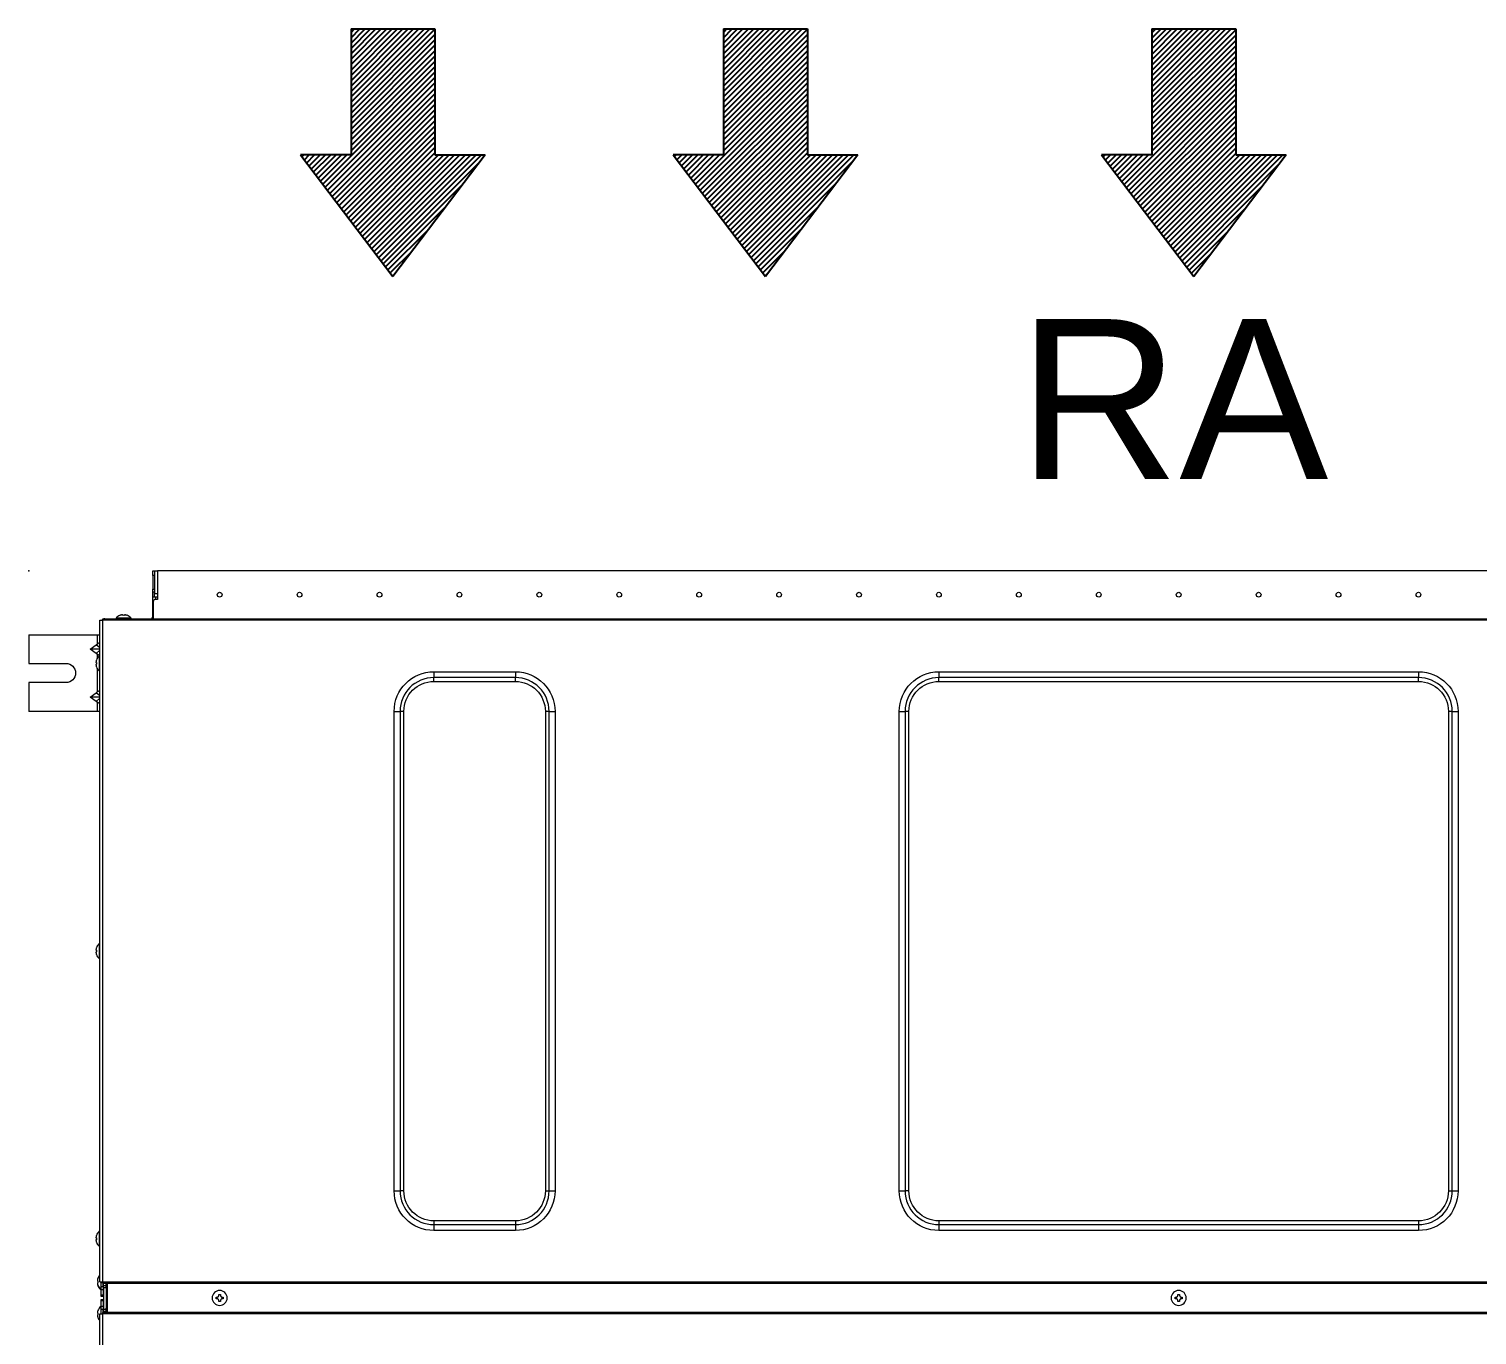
# Model space of a CAD drawing. Header units: millimetres. Extents: x -1305 to 107762, y -9150 to 56526.
# Drawn here: x 65007 to 65912, y 23083 to 23901 of the extents above; entities that cross this region are included whole.
import ezdxf
from ezdxf.enums import TextEntityAlignment as Align

# ---------------------------------------------------------------- set-up
doc = ezdxf.new("R2010")
doc.units = ezdxf.units.MM
doc.layers.add('DVM_INDOOR', color=7, linetype='Continuous')
doc.layers.add('DVM_UNIT_BP', color=7, linetype='Continuous')
doc.styles.get("Standard").update_dxf_attribs({"font": 'arial.ttf'})

# ---------------------------------------------------------------- blocks, each defined once
blk = doc.blocks.new('Direction')
at = {"layer": 'DVM_INDOOR', "color": 1}
for p, q in [((-35, 693.8), (35, 693.8)), ((-35, 693.8), (-35, 588.8)), ((35, 693.8), (35, 588.8)), ((-35, 588.8), (-77, 588.8)), ((-77, 588.8), (0, 487.3)), ((77, 588.8), (0, 487.3)), ((35, 588.8), (77, 588.8))]:
    blk.add_line(p, q, dxfattribs=at)
blk = doc.blocks.new('ID_D_H_EB2_T')
at = {"layer": 'DVM_INDOOR'}
h = blk.add_hatch(dxfattribs=at)
h.set_pattern_fill('ANSI31', color=1, scale=0.75)
h.set_pattern_definition([(45, (-326.9685, 242.8544), (-1.683798, 1.683798), [])])
h.paths.add_polyline_path([(-495.04, 639.88), (-437.29, 715.99), (-468.79, 715.99), (-468.79, 794.74), (-521.29, 794.74), (-521.29, 715.99), (-552.79, 715.99)])
h = blk.add_hatch(dxfattribs=at)
h.set_pattern_fill('ANSI31', color=1, scale=0.75)
h.set_pattern_definition([(45, (-93.9753, 242.8544), (-1.683798, 1.683798), [])])
h.paths.add_polyline_path([(-262.05, 639.88), (-204.3, 715.99), (-235.8, 715.99), (-235.8, 794.74), (-288.3, 794.74), (-288.3, 715.99), (-319.8, 715.99)])
h = blk.add_hatch(dxfattribs=at)
h.set_pattern_fill('ANSI31', color=1, scale=0.75)
h.set_pattern_definition([(45, (6.0247, 242.8544), (-1.683798, 1.683798), [])])
h.paths.add_polyline_path([(6.02, 639.88), (63.77, 715.99), (32.27, 715.99), (32.27, 794.74), (-20.23, 794.74), (-20.23, 715.99), (-51.73, 715.99)])
at = {"layer": 'DVM_INDOOR', "color": 0, "linetype": 'Continuous', "lineweight": 13}
for p, q in [((-645.37, 455.74), (-644.17, 455.74)), ((-645.37, 452.74), (-645.37, 455.74)), ((-644.17, 455.74), (-644.17, 452.74)), ((-644.07, 441.34), (-644.07, 455.74)), ((-644.07, 455.74), (-642.37, 455.74)), ((-642.37, 455.74), (-642.37, 441.34)), ((635.43, 455.74), (-642.37, 455.74)), ((-645.37, 452.74), (-645.37, 444.24)), ((-644.17, 452.74), (-645.37, 452.74)), ((-645.37, 444.24), (-644.17, 444.24)), ((-645.37, 442.24), (-645.37, 444.24)), ((-644.17, 452.74), (-644.17, 444.24)), ((-644.17, 444.24), (-644.17, 442.24)), ((-644.17, 442.24), (-645.37, 442.24)), ((-645.37, 439.24), (-645.37, 442.24)), ((-645.37, 428.74), (-645.37, 439.24)), ((-643.67, 439.24), (-645.37, 439.24)), ((-645.07, 436.34), (-645.07, 425.54)), ((-644.17, 439.24), (-644.17, 442.24)), ((-642.37, 441.34), (-644.07, 441.34)), ((-643.67, 439.24), (-643.67, 437.83)), ((-642.37, 439.24), (-643.67, 439.24)), ((-642.37, 437.84), (-643.57, 437.84)), ((-642.37, 441.34), (-642.37, 437.84)), ((-668.27, 426.02), (-668.27, 425.74)), ((-658.87, 426.02), (-668.27, 426.02)), ((-665.72, 427.84), (-665.72, 427.82)), ((-664.1, 427.82), (-664.1, 427.99)), ((-663.03, 427.99), (-663.03, 427.82)), ((-661.42, 427.84), (-661.42, 427.82)), ((-658.87, 425.74), (-658.87, 426.02)), ((-645.37, 426.74), (-645.37, 428.74)), ((-645.07, 428.74), (-645.37, 428.74)), ((-678.47, 10.74), (-678.47, 424.74)), ((-678.47, 424.74), (-676.67, 424.74)), ((669.73, 425.54), (-676.67, 425.54)), ((-676.67, 425.54), (-676.67, 424.74)), ((-676.67, 424.74), (-676.67, 10.74)), ((669.73, 424.74), (-676.67, 424.74)), ((-675.37, 425.74), (-656.37, 425.74)), ((-656.37, 425.54), (-656.37, 425.74)), ((-656.37, 425.74), (-646.37, 425.74)), ((-646.37, 425.74), (-646.37, 425.54)), ((-722.77, 415.74), (-722.77, 397.74)), ((-722.77, 415.74), (-679.87, 415.74)), ((-684.57, 406.74), (-680.77, 409.45)), ((-680.77, 409.45), (-679.87, 410.09)), ((-678.47, 407.5), (-680.77, 409.45)), ((-679.87, 410.09), (-679.87, 415.74)), ((-679.87, 415.74), (-678.47, 415.74)), ((-678.47, 406.74), (-684.57, 406.74)), ((-680.77, 404.02), (-684.57, 406.74)), ((-680.77, 404.02), (-678.47, 405.97)), ((-679.87, 403.38), (-680.77, 404.02)), ((-680.58, 399.89), (-680.55, 399.89)), ((-679.87, 401.23), (-679.87, 403.38)), ((-678.47, 402.44), (-678.76, 402.44)), ((-678.76, 402.44), (-678.76, 393.04)), ((-722.77, 397.74), (-699.57, 397.74)), ((-680.73, 398.27), (-680.55, 398.27)), ((-680.55, 397.2), (-680.73, 397.2)), ((-680.58, 395.59), (-680.55, 395.59)), ((-679.87, 380.09), (-679.87, 394.24)), ((-678.76, 393.04), (-678.47, 393.04)), ((-469.47, 392.54), (-418.47, 392.54)), ((-469.47, 392.54), (-469.47, 388.88)), ((-418.47, 392.54), (-418.47, 388.88)), ((-153.47, 392.54), (146.53, 392.54)), ((-153.47, 392.54), (-153.47, 388.88)), ((146.53, 392.54), (146.53, 388.88)), ((-722.77, 385.74), (-722.77, 367.74)), ((-699.57, 385.74), (-722.77, 385.74)), ((-418.47, 388.88), (-469.47, 388.88)), ((-469.47, 386.49), (-469.47, 388.88)), ((-469.47, 386.49), (-418.47, 386.49)), ((-418.47, 386.49), (-418.47, 388.88)), ((146.53, 388.88), (-153.47, 388.88)), ((-153.47, 386.49), (-153.47, 388.88)), ((-153.47, 386.49), (146.53, 386.49)), ((146.53, 386.49), (146.53, 388.88)), ((-684.57, 376.74), (-680.77, 379.45)), ((-678.47, 376.74), (-684.57, 376.74)), ((-680.77, 374.02), (-684.57, 376.74)), ((-680.77, 379.45), (-679.87, 380.09)), ((-678.47, 377.5), (-680.77, 379.45)), ((-680.77, 374.02), (-678.47, 375.97)), ((-679.87, 373.38), (-680.77, 374.02)), ((-679.87, 367.74), (-679.87, 373.38)), ((-679.87, 367.74), (-722.77, 367.74)), ((-678.47, 367.74), (-679.87, 367.74)), ((-494.27, 67.74), (-494.27, 367.74)), ((-494.27, 367.74), (-490.61, 367.74)), ((-490.61, 367.74), (-490.61, 67.74)), ((-488.22, 367.74), (-490.61, 367.74)), ((-488.22, 67.74), (-488.22, 367.74)), ((-399.71, 367.74), (-399.71, 67.74)), ((-397.32, 367.74), (-399.71, 367.74)), ((-397.32, 67.74), (-397.32, 367.74)), ((-397.32, 367.74), (-393.66, 367.74)), ((-393.66, 367.74), (-393.66, 67.74)), ((-178.27, 67.74), (-178.27, 367.74)), ((-178.27, 367.74), (-174.61, 367.74)), ((-174.61, 367.74), (-174.61, 67.74)), ((-172.22, 367.74), (-174.61, 367.74)), ((-172.22, 67.74), (-172.22, 367.74)), ((165.29, 367.74), (165.29, 67.74)), ((167.68, 367.74), (165.29, 367.74)), ((167.68, 67.74), (167.68, 367.74)), ((167.68, 367.74), (171.34, 367.74)), ((171.34, 367.74), (171.34, 67.74)), ((-680.73, 218.27), (-680.55, 218.27)), ((-680.58, 219.89), (-680.55, 219.89)), ((-678.47, 222.44), (-678.76, 222.44)), ((-678.76, 222.44), (-678.76, 213.04)), ((-680.55, 217.2), (-680.73, 217.2)), ((-680.58, 215.59), (-680.55, 215.59)), ((-678.76, 213.04), (-678.47, 213.04)), ((-494.27, 67.74), (-490.61, 67.74)), ((-488.22, 67.74), (-490.61, 67.74)), ((-399.71, 67.74), (-397.32, 67.74)), ((-397.32, 67.74), (-393.66, 67.74)), ((-178.27, 67.74), (-174.61, 67.74)), ((-172.22, 67.74), (-174.61, 67.74)), ((165.29, 67.74), (167.68, 67.74)), ((167.68, 67.74), (171.34, 67.74)), ((-418.47, 48.98), (-469.47, 48.98)), ((-469.47, 48.98), (-469.47, 46.59)), ((-469.47, 46.59), (-418.47, 46.59)), ((-469.47, 46.59), (-469.47, 42.93)), ((-418.47, 48.98), (-418.47, 46.59)), ((-418.47, 46.59), (-418.47, 42.93)), ((146.53, 48.98), (-153.47, 48.98)), ((-153.47, 48.98), (-153.47, 46.59)), ((-153.47, 46.59), (146.53, 46.59)), ((-153.47, 46.59), (-153.47, 42.93)), ((146.53, 48.98), (146.53, 46.59)), ((146.53, 46.59), (146.53, 42.93)), ((-680.73, 38.27), (-680.55, 38.27)), ((-680.55, 37.2), (-680.73, 37.2)), ((-680.58, 39.89), (-680.55, 39.89)), ((-678.47, 42.44), (-678.76, 42.44)), ((-678.76, 42.44), (-678.76, 33.04)), ((-418.47, 42.93), (-469.47, 42.93)), ((146.53, 42.93), (-153.47, 42.93)), ((-680.58, 35.59), (-680.55, 35.59)), ((-678.76, 33.04), (-678.47, 33.04)), ((-679.83, 11.27), (-679.65, 11.27)), ((-679.65, 10.2), (-679.83, 10.2)), ((-679.68, 12.89), (-679.65, 12.89)), ((-678.47, 10.74), (-676.67, 10.74)), ((-677.86, 10.74), (-677.86, 6.04)), ((-677.57, 7.98), (-677.57, 10.74)), ((-676.67, 10.74), (669.73, 10.74)), ((-676.67, 9.93), (-676.67, 10.74)), ((-676.67, 9.93), (669.73, 9.93)), ((-676.37, 7.98), (-676.37, 9.93)), ((-676.07, 8.59), (-676.07, 9.93)), ((-674.47, 8.59), (-674.47, 9.93)), ((-674.22, 9.93), (-674.22, 7.39)), ((-674.11, 9.16), (-673.55, 9.16)), ((-674.11, 9.16), (-674.11, 7.32)), ((-673.57, -8.46), (-673.57, 9.93)), ((-679.68, 8.59), (-679.65, 8.59)), ((-677.96, 6.12), (-677.96, 6.04)), ((-677.96, 6.04), (-677.86, 6.04)), ((-677.86, 6.04), (-677.57, 6.04)), ((-677.57, 7.98), (-676.37, 7.98)), ((-677.57, 5.86), (-677.57, 7.98)), ((-676.37, 5.86), (-677.57, 5.86)), ((-677.57, 2.61), (-677.57, 5.86)), ((-677.57, 2.61), (-676.37, 2.61)), ((-677.57, 1.74), (-677.57, 2.61)), ((-676.37, 1.74), (-677.57, 1.74)), ((-676.37, 8.74), (-676.07, 8.74)), ((-676.37, 7.98), (-676.37, 5.86)), ((-676.37, 5.86), (-676.37, 2.61)), ((-676.37, 2.61), (-676.37, 1.74)), ((-676.07, 8.59), (-674.47, 8.59)), ((-676.07, 7.32), (-676.07, 8.59)), ((-676.07, 7.32), (-676.07, -6.35)), ((-676.07, 7.32), (-674.47, 7.32)), ((-674.47, 7.32), (-674.47, 8.59)), ((-674.47, 7.32), (-674.47, -6.35)), ((-674.22, 7.39), (-674.11, 7.39)), ((-673.55, 7.32), (-674.11, 7.32)), ((-605.62, 1.27), (-605.08, 1.27)), ((-605.62, 0.2), (-605.62, 1.27)), ((-605.08, 0.2), (-605.62, 0.2)), ((-604, 2.89), (-603.47, 2.89)), ((-604, 2.35), (-604, 2.89)), ((-603.47, 2.89), (-602.93, 2.89)), ((-602.93, 2.89), (-602.93, 2.35)), ((-601.85, 1.27), (-601.32, 1.27)), ((-601.32, 0.2), (-601.85, 0.2)), ((-601.32, 1.27), (-601.32, 0.2)), ((-5.62, 1.27), (-5.08, 1.27)), ((-5.62, 0.2), (-5.62, 1.27)), ((-5.08, 0.2), (-5.62, 0.2)), ((-4, 2.89), (-3.47, 2.89)), ((-4, 2.35), (-4, 2.89)), ((-3.47, 2.89), (-2.93, 2.89)), ((-2.93, 2.89), (-2.93, 2.35)), ((-1.85, 1.27), (-1.32, 1.27)), ((-1.32, 0.2), (-1.85, 0.2)), ((-1.32, 1.27), (-1.32, 0.2)), ((-679.83, -8.73), (-679.65, -8.73)), ((-679.68, -7.11), (-679.65, -7.11)), ((-677.57, -4.56), (-677.86, -4.56)), ((-677.86, -4.56), (-677.86, -9.26)), ((-677.57, -0.26), (-676.37, -0.26)), ((-677.57, -1.14), (-677.57, -0.26)), ((-676.37, -1.14), (-677.57, -1.14)), ((-677.57, -4.39), (-677.57, -1.14)), ((-677.57, -4.39), (-676.37, -4.39)), ((-677.57, -6.51), (-677.57, -4.39)), ((-676.37, -6.51), (-677.57, -6.51)), ((-677.57, -9.26), (-677.57, -6.51)), ((669.73, -8.46), (-676.67, -8.46)), ((-676.67, -8.46), (-676.67, -9.26)), ((-676.37, -0.26), (-676.37, -1.14)), ((-676.37, -1.14), (-676.37, -4.39)), ((-676.37, -4.39), (-676.37, -6.51)), ((-676.37, -8.46), (-676.37, -6.51)), ((-676.07, -7.26), (-676.37, -7.26)), ((-676.07, -6.35), (-674.47, -6.35)), ((-676.07, -7.62), (-676.07, -6.35)), ((-676.07, -7.62), (-674.47, -7.62)), ((-676.07, -8.46), (-676.07, -7.62)), ((-674.47, -7.62), (-674.47, -6.35)), ((-674.47, -8.46), (-674.47, -7.62)), ((-674.11, -5.91), (-674.22, -5.91)), ((-674.22, -5.91), (-674.22, -8.46)), ((-674.11, -6.35), (-673.55, -6.35)), ((-674.11, -6.35), (-674.11, -8.19)), ((-673.55, -8.19), (-674.11, -8.19)), ((-604, -1.41), (-604, -0.88)), ((-602.93, -1.41), (-604, -1.41)), ((-602.93, -0.88), (-602.93, -1.41)), ((-4, -1.41), (-4, -0.88)), ((-2.93, -1.41), (-4, -1.41)), ((-2.93, -0.88), (-2.93, -1.41)), ((-679.65, -9.8), (-679.83, -9.8)), ((-679.68, -11.41), (-679.65, -11.41)), ((-678.47, -423.26), (-678.47, -9.26)), ((-678.47, -9.26), (-676.67, -9.26)), ((-676.67, -9.26), (-676.67, -423.26)), ((669.73, -9.26), (-676.67, -9.26))]:
    blk.add_line(p, q, dxfattribs=at)
for centre in [(-603.47, 440.74), (-553.47, 440.74), (-503.47, 440.74), (-453.47, 440.74), (-403.47, 440.74), (-353.47, 440.74), (-303.47, 440.74), (-253.47, 440.74), (-203.47, 440.74), (-153.47, 440.74), (-103.47, 440.74), (-53.47, 440.74), (-3.47, 440.74), (46.53, 440.74), (96.53, 440.74), (146.53, 440.74)]:
    blk.add_circle(centre, 1.5, dxfattribs=at)
at = {"layer": 'DVM_INDOOR', "color": 0, "linetype": 'Continuous', "lineweight": 13, "extrusion": (0, 0, -1)}
for centre in [(603.47, 0.74), (3.47, 0.74)]:
    blk.add_circle(centre, 4.7, dxfattribs=at)
at = {"layer": 'DVM_INDOOR', "color": 0, "linetype": 'Continuous', "lineweight": 13}
for centre, radius, start, end in [((-643.57, 436.34), 1.5, 90, 180), ((-663.57, 422.14), 6.1, 110.63779, 140.39807), ((-663.57, 422.14), 6.08, 105.38933, 110.72208), ((-663.57, 422.14), 5.71, 84.59719, 95.40281), ((-663.57, 422.14), 6.08, 69.27792, 74.61067), ((-663.57, 422.14), 6.1, 39.60193, 69.36221), ((-646.37, 426.74), 1, 270, 0), ((-675.37, 423.54), 2.2, 126.22218, 146.94333), ((-675.37, 423.54), 2.2, 90, 114.49551), ((-674.87, 397.74), 6.08, 159.27792, 164.61067), ((-674.87, 397.74), 6.1, 129.60193, 159.36221), ((-674.87, 397.74), 6.08, 195.38933, 200.72208), ((-674.87, 397.74), 5.71, 174.59719, 185.40281), ((-674.87, 397.74), 6.1, 200.63779, 230.39807), ((-469.47, 367.74), 21.15, 90, 180), ((-418.47, 367.74), 21.15, 0, 90), ((-153.47, 367.74), 21.15, 90, 180), ((146.53, 367.74), 21.15, 0, 90), ((-674.87, 217.74), 6.08, 159.27792, 164.61067), ((-674.87, 217.74), 6.1, 129.60193, 159.36221), ((-674.87, 217.74), 5.71, 174.59719, 185.40281), ((-674.87, 217.74), 6.08, 195.38933, 200.72208), ((-674.87, 217.74), 6.1, 200.63779, 230.39807), ((-469.47, 67.74), 21.15, 180, 270), ((-418.47, 67.74), 21.15, 270, 0), ((-153.47, 67.74), 21.15, 180, 270), ((146.53, 67.74), 21.15, 270, 0), ((-674.87, 37.74), 6.08, 159.27792, 164.61067), ((-674.87, 37.74), 6.1, 129.60193, 159.36221), ((-674.87, 37.74), 5.71, 174.59719, 185.40281), ((-674.87, 37.74), 6.08, 195.38933, 200.72208), ((-674.87, 37.74), 6.1, 200.63779, 230.39807), ((-674.07, 10.74), 6.08, 159.27792, 164.61067), ((-674.07, 10.74), 6.08, 195.38933, 200.72208), ((-673.97, 10.74), 6.08, 159.27792, 164.61067), ((-673.97, 10.74), 6.08, 195.38933, 200.72208), ((-674.07, 10.74), 6.1, 136.16315, 159.36221), ((-674.07, 10.74), 5.71, 174.59719, 185.40281), ((-673.97, 10.74), 6.1, 137.53632, 159.36221), ((-673.97, 10.74), 5.71, 174.59719, 185.40281), ((-674.07, 10.74), 6.1, 200.63779, 230.39807), ((-673.97, 10.74), 6.1, 200.63779, 230.39807), ((-673.97, -9.26), 6.08, 159.27792, 164.61067), ((-673.97, -9.26), 6.1, 129.60193, 159.36221), ((-673.97, -9.26), 5.71, 174.59719, 185.40281), ((-673.97, -9.26), 6.08, 195.38933, 200.72208), ((-673.97, -9.26), 6.1, 200.63779, 222.46368)]:
    blk.add_arc(centre, radius, start, end, dxfattribs=at)
at = {"layer": 'DVM_INDOOR', "color": 0, "linetype": 'Continuous', "lineweight": 13, "extrusion": (0, 0, -1)}
for centre, radius, start, end in [((699.57, 391.74), 6, 90, 270), ((469.47, 367.74), 24.81, 0, 90), ((418.47, 367.74), 24.81, 90, 180), ((153.47, 367.74), 24.81, 0, 90), ((-146.53, 367.74), 24.81, 90, 180), ((469.47, 367.74), 18.76, 0, 90), ((418.47, 367.74), 18.76, 90, 180), ((153.47, 367.74), 18.76, 0, 90), ((-146.53, 367.74), 18.76, 90, 180), ((469.47, 67.74), 24.81, 270, 0), ((469.47, 67.74), 18.76, 270, 0), ((418.47, 67.74), 24.81, 180, 270), ((418.47, 67.74), 18.76, 180, 270), ((153.47, 67.74), 24.81, 270, 0), ((153.47, 67.74), 18.76, 270, 0), ((-146.53, 67.74), 24.81, 180, 270), ((-146.53, 67.74), 18.76, 180, 270), ((674.22, 7.14), 0.25, 0, 90), ((674.22, -5.66), 0.25, 270, 0)]:
    blk.add_arc(centre, radius, start, end, dxfattribs=at)
at = {"layer": 'DVM_INDOOR', "color": 0, "linetype": 'Continuous', "lineweight": 13}
for points, knots in [([(-664.1, 427.99), (-664.11, 428.01), (-664.12, 428.05), (-664.18, 428.09), (-664.28, 428.11), (-664.41, 428.12), (-664.58, 428.11), (-664.76, 428.09), (-664.97, 428.05), (-665.11, 428.01), (-665.18, 427.99)], [0, 0, 0, 0, 0.130474, 0.248701, 0.371682, 0.496111, 0.623193, 0.748731, 0.868141, 1, 1, 1, 1]), ([(-661.95, 427.99), (-662.03, 428.01), (-662.17, 428.05), (-662.37, 428.09), (-662.55, 428.11), (-662.72, 428.12), (-662.86, 428.11), (-662.95, 428.09), (-663.02, 428.05), (-663.03, 428.01), (-663.03, 427.99)], [0, 0, 0, 0, 0.131181, 0.250042, 0.373367, 0.497893, 0.624614, 0.749649, 0.868638, 1, 1, 1, 1]), ([(-679.87, 410.09), (-679.75, 410.17), (-679.54, 410.32), (-679.22, 410.5), (-678.86, 410.66), (-678.61, 410.73), (-678.46, 410.75)], [0, 0, 0, 0, 0.248812, 0.472337, 0.672583, 1, 1, 1, 1]), ([(-680.73, 399.35), (-680.74, 399.28), (-680.78, 399.14), (-680.82, 398.94), (-680.84, 398.75), (-680.85, 398.58), (-680.84, 398.45), (-680.82, 398.35), (-680.78, 398.29), (-680.74, 398.28), (-680.73, 398.27)], [0, 0, 0, 0, 0.131181, 0.250042, 0.373367, 0.497893, 0.624614, 0.749649, 0.868638, 1, 1, 1, 1]), ([(-678.46, 402.72), (-678.59, 402.74), (-678.88, 402.82), (-679.37, 403.04), (-679.69, 403.26), (-679.87, 403.38)], [0, 0, 0, 0, 0.294296, 0.618723, 1, 1, 1, 1]), ([(-680.73, 397.2), (-680.74, 397.19), (-680.78, 397.19), (-680.82, 397.12), (-680.84, 397.03), (-680.85, 396.89), (-680.84, 396.73), (-680.82, 396.54), (-680.78, 396.33), (-680.74, 396.2), (-680.73, 396.12)], [0, 0, 0, 0, 0.130474, 0.248701, 0.371682, 0.496111, 0.623193, 0.748731, 0.868141, 1, 1, 1, 1]), ([(-679.87, 380.09), (-679.75, 380.17), (-679.54, 380.32), (-679.22, 380.5), (-678.86, 380.66), (-678.61, 380.73), (-678.46, 380.75)], [0, 0, 0, 0, 0.248812, 0.472337, 0.672583, 1, 1, 1, 1]), ([(-678.46, 372.72), (-678.59, 372.74), (-678.88, 372.82), (-679.37, 373.04), (-679.69, 373.26), (-679.87, 373.38)], [0, 0, 0, 0, 0.294296, 0.618723, 1, 1, 1, 1]), ([(-680.73, 219.35), (-680.74, 219.28), (-680.78, 219.14), (-680.82, 218.94), (-680.84, 218.75), (-680.85, 218.58), (-680.84, 218.45), (-680.82, 218.35), (-680.78, 218.29), (-680.74, 218.28), (-680.73, 218.27)], [0, 0, 0, 0, 0.131181, 0.250042, 0.373367, 0.497893, 0.624614, 0.749649, 0.868638, 1, 1, 1, 1]), ([(-680.73, 217.2), (-680.74, 217.19), (-680.78, 217.19), (-680.82, 217.12), (-680.84, 217.03), (-680.85, 216.89), (-680.84, 216.73), (-680.82, 216.54), (-680.78, 216.33), (-680.74, 216.2), (-680.73, 216.12)], [0, 0, 0, 0, 0.130474, 0.248701, 0.371682, 0.496111, 0.623193, 0.748731, 0.868141, 1, 1, 1, 1]), ([(-680.73, 39.35), (-680.74, 39.28), (-680.78, 39.14), (-680.82, 38.94), (-680.84, 38.75), (-680.85, 38.58), (-680.84, 38.45), (-680.82, 38.35), (-680.78, 38.29), (-680.74, 38.28), (-680.73, 38.27)], [0, 0, 0, 0, 0.131181, 0.250042, 0.373367, 0.497893, 0.624614, 0.749649, 0.868638, 1, 1, 1, 1]), ([(-680.73, 37.2), (-680.74, 37.19), (-680.78, 37.19), (-680.82, 37.12), (-680.84, 37.03), (-680.85, 36.89), (-680.84, 36.73), (-680.82, 36.54), (-680.78, 36.33), (-680.74, 36.2), (-680.73, 36.12)], [0, 0, 0, 0, 0.130474, 0.248701, 0.371682, 0.496111, 0.623193, 0.748731, 0.868141, 1, 1, 1, 1]), ([(-679.83, 12.35), (-679.84, 12.28), (-679.88, 12.14), (-679.92, 11.94), (-679.94, 11.75), (-679.95, 11.58), (-679.94, 11.45), (-679.92, 11.35), (-679.88, 11.29), (-679.84, 11.28), (-679.83, 11.27)], [0, 0, 0, 0, 0.131181, 0.250042, 0.373367, 0.497893, 0.624614, 0.749649, 0.868638, 1, 1, 1, 1]), ([(-679.83, 10.2), (-679.84, 10.19), (-679.88, 10.19), (-679.92, 10.12), (-679.94, 10.03), (-679.95, 9.89), (-679.94, 9.73), (-679.92, 9.54), (-679.88, 9.33), (-679.84, 9.2), (-679.83, 9.12)], [0, 0, 0, 0, 0.130474, 0.248701, 0.371682, 0.496111, 0.623193, 0.748731, 0.868141, 1, 1, 1, 1]), ([(-674.11, -6.35), (-674.11, -2.16), (-674.11, 2.03), (-674.11, 6.59), (-674.11, 6.95), (-674.11, 7.32)], [0, 0, 0, 0, 0.919548, 0.919548, 1, 1, 1, 1]), ([(-605.08, 1.27), (-605.07, 1.27), (-605.06, 1.27), (-605.05, 1.27), (-605.03, 1.27), (-605.02, 1.27), (-605, 1.28), (-604.99, 1.28), (-604.97, 1.28), (-604.96, 1.28), (-604.94, 1.28), (-604.93, 1.28), (-604.91, 1.29), (-604.9, 1.29), (-604.88, 1.29), (-604.87, 1.29), (-604.86, 1.3), (-604.84, 1.3), (-604.83, 1.3), (-604.81, 1.31), (-604.8, 1.31), (-604.79, 1.31), (-604.77, 1.32), (-604.76, 1.32), (-604.75, 1.33), (-604.74, 1.33), (-604.72, 1.33), (-604.71, 1.34), (-604.7, 1.34), (-604.68, 1.35), (-604.64, 1.36), (-604.58, 1.4), (-604.49, 1.45), (-604.4, 1.51), (-604.32, 1.58), (-604.25, 1.66), (-604.19, 1.74), (-604.15, 1.81), (-604.11, 1.87), (-604.09, 1.93), (-604.07, 1.97), (-604.06, 1.99), (-604.06, 2.02), (-604.05, 2.05), (-604.04, 2.07), (-604.03, 2.1), (-604.03, 2.13), (-604.02, 2.16), (-604.02, 2.19), (-604.01, 2.22), (-604.01, 2.25), (-604.01, 2.28), (-604, 2.32), (-604, 2.34), (-604, 2.35)], [0, 0, 0, 0, 0.009582, 0.019078, 0.028488, 0.037816, 0.047062, 0.05623, 0.065321, 0.074337, 0.08328, 0.092153, 0.100958, 0.109696, 0.118369, 0.12698, 0.135531, 0.144024, 0.152461, 0.160844, 0.169176, 0.177459, 0.185694, 0.193885, 0.202033, 0.210142, 0.218213, 0.226249, 0.234253, 0.242227, 0.250173, 0.312502, 0.373546, 0.435952, 0.498149, 0.561364, 0.624835, 0.665985, 0.70744, 0.749779, 0.76627, 0.782891, 0.799663, 0.816609, 0.83375, 0.851106, 0.868698, 0.886543, 0.904662, 0.923073, 0.941794, 0.960843, 0.980239, 1, 1, 1, 1]), ([(-604, -0.88), (-604, -0.87), (-604, -0.86), (-604.01, -0.85), (-604.01, -0.83), (-604.01, -0.81), (-604.01, -0.8), (-604.01, -0.78), (-604.01, -0.77), (-604.01, -0.75), (-604.01, -0.74), (-604.02, -0.72), (-604.02, -0.71), (-604.02, -0.7), (-604.02, -0.68), (-604.03, -0.67), (-604.03, -0.65), (-604.03, -0.64), (-604.03, -0.63), (-604.04, -0.61), (-604.04, -0.6), (-604.04, -0.58), (-604.05, -0.57), (-604.05, -0.56), (-604.06, -0.55), (-604.06, -0.53), (-604.07, -0.52), (-604.07, -0.51), (-604.08, -0.49), (-604.08, -0.48), (-604.1, -0.44), (-604.13, -0.37), (-604.18, -0.28), (-604.24, -0.2), (-604.32, -0.12), (-604.4, -0.04), (-604.47, 0.01), (-604.54, 0.06), (-604.61, 0.09), (-604.66, 0.11), (-604.7, 0.13), (-604.72, 0.14), (-604.75, 0.15), (-604.78, 0.16), (-604.81, 0.16), (-604.83, 0.17), (-604.86, 0.18), (-604.89, 0.18), (-604.92, 0.19), (-604.95, 0.19), (-604.98, 0.19), (-605.02, 0.2), (-605.05, 0.2), (-605.07, 0.2), (-605.08, 0.2)], [0, 0, 0, 0, 0.009586, 0.019085, 0.028499, 0.03783, 0.04708, 0.056251, 0.065345, 0.074365, 0.083311, 0.092188, 0.100995, 0.109736, 0.118413, 0.127027, 0.135581, 0.144077, 0.152517, 0.160903, 0.169237, 0.177523, 0.185761, 0.193955, 0.202106, 0.210218, 0.218292, 0.226331, 0.234337, 0.242314, 0.250263, 0.312626, 0.373705, 0.436155, 0.498399, 0.561609, 0.625072, 0.666193, 0.707621, 0.749932, 0.766413, 0.783024, 0.799786, 0.816723, 0.833853, 0.8512, 0.86878, 0.886615, 0.904723, 0.923123, 0.941832, 0.960869, 0.980252, 1, 1, 1, 1]), ([(-602.93, 2.35), (-602.93, 2.34), (-602.93, 2.33), (-602.93, 2.32), (-602.93, 2.3), (-602.93, 2.29), (-602.93, 2.27), (-602.93, 2.26), (-602.92, 2.24), (-602.92, 2.23), (-602.92, 2.21), (-602.92, 2.2), (-602.92, 2.18), (-602.91, 2.17), (-602.91, 2.15), (-602.91, 2.14), (-602.91, 2.12), (-602.9, 2.11), (-602.9, 2.1), (-602.9, 2.08), (-602.89, 2.07), (-602.89, 2.06), (-602.89, 2.04), (-602.88, 2.03), (-602.88, 2.02), (-602.87, 2), (-602.87, 1.99), (-602.86, 1.98), (-602.86, 1.97), (-602.85, 1.95), (-602.84, 1.91), (-602.81, 1.84), (-602.75, 1.75), (-602.69, 1.67), (-602.62, 1.59), (-602.54, 1.52), (-602.46, 1.46), (-602.39, 1.42), (-602.33, 1.38), (-602.28, 1.36), (-602.24, 1.34), (-602.21, 1.33), (-602.18, 1.32), (-602.16, 1.32), (-602.13, 1.31), (-602.1, 1.3), (-602.07, 1.29), (-602.04, 1.29), (-602.01, 1.28), (-601.98, 1.28), (-601.95, 1.28), (-601.92, 1.27), (-601.89, 1.27), (-601.87, 1.27), (-601.85, 1.27)], [0, 0, 0, 0, 0.009578, 0.019069, 0.028475, 0.037798, 0.04704, 0.056204, 0.065291, 0.074303, 0.083242, 0.092111, 0.100912, 0.109646, 0.118316, 0.126923, 0.13547, 0.14396, 0.152393, 0.160773, 0.169101, 0.17738, 0.185612, 0.193799, 0.201944, 0.210049, 0.218117, 0.226149, 0.23415, 0.24212, 0.250063, 0.312356, 0.373362, 0.435724, 0.497875, 0.561101, 0.624587, 0.665771, 0.70726, 0.749632, 0.766133, 0.782763, 0.799545, 0.8165, 0.833651, 0.851017, 0.868618, 0.886474, 0.904604, 0.923025, 0.941757, 0.960818, 0.980226, 1, 1, 1, 1]), ([(-601.85, 0.2), (-601.86, 0.2), (-601.87, 0.2), (-601.89, 0.2), (-601.9, 0.2), (-601.92, 0.2), (-601.93, 0.2), (-601.95, 0.19), (-601.96, 0.19), (-601.98, 0.19), (-601.99, 0.19), (-602.01, 0.19), (-602.02, 0.19), (-602.03, 0.18), (-602.05, 0.18), (-602.06, 0.18), (-602.08, 0.17), (-602.09, 0.17), (-602.1, 0.17), (-602.12, 0.17), (-602.13, 0.16), (-602.14, 0.16), (-602.16, 0.15), (-602.17, 0.15), (-602.18, 0.15), (-602.2, 0.14), (-602.21, 0.14), (-602.22, 0.13), (-602.24, 0.13), (-602.25, 0.12), (-602.29, 0.11), (-602.36, 0.08), (-602.45, 0.02), (-602.53, -0.04), (-602.61, -0.11), (-602.69, -0.19), (-602.74, -0.27), (-602.79, -0.34), (-602.82, -0.4), (-602.84, -0.45), (-602.86, -0.49), (-602.87, -0.52), (-602.88, -0.55), (-602.89, -0.57), (-602.89, -0.6), (-602.9, -0.63), (-602.91, -0.66), (-602.91, -0.69), (-602.92, -0.72), (-602.92, -0.75), (-602.93, -0.78), (-602.93, -0.81), (-602.93, -0.84), (-602.93, -0.87), (-602.93, -0.88)], [0, 0, 0, 0, 0.009524, 0.018962, 0.028316, 0.037587, 0.046779, 0.055893, 0.06493, 0.073894, 0.082786, 0.091607, 0.100361, 0.109049, 0.117673, 0.126235, 0.134737, 0.143182, 0.151571, 0.159907, 0.168191, 0.176426, 0.184615, 0.192759, 0.20086, 0.208922, 0.216946, 0.224935, 0.232892, 0.240818, 0.248717, 0.310843, 0.371672, 0.433982, 0.496087, 0.559502, 0.623161, 0.664517, 0.70617, 0.748711, 0.765271, 0.78196, 0.798801, 0.815816, 0.833027, 0.850455, 0.868119, 0.88604, 0.904236, 0.922726, 0.941529, 0.960663, 0.980147, 1, 1, 1, 1]), ([(-5.08, 1.27), (-5.07, 1.27), (-5.06, 1.27), (-5.05, 1.27), (-5.03, 1.27), (-5.02, 1.27), (-5, 1.28), (-4.99, 1.28), (-4.97, 1.28), (-4.96, 1.28), (-4.94, 1.28), (-4.93, 1.28), (-4.91, 1.29), (-4.9, 1.29), (-4.88, 1.29), (-4.87, 1.29), (-4.86, 1.3), (-4.84, 1.3), (-4.83, 1.3), (-4.81, 1.31), (-4.8, 1.31), (-4.79, 1.31), (-4.77, 1.32), (-4.76, 1.32), (-4.75, 1.33), (-4.74, 1.33), (-4.72, 1.33), (-4.71, 1.34), (-4.7, 1.34), (-4.68, 1.35), (-4.64, 1.36), (-4.58, 1.4), (-4.49, 1.45), (-4.4, 1.51), (-4.32, 1.58), (-4.25, 1.66), (-4.19, 1.74), (-4.15, 1.81), (-4.11, 1.87), (-4.09, 1.93), (-4.07, 1.97), (-4.06, 1.99), (-4.06, 2.02), (-4.05, 2.05), (-4.04, 2.07), (-4.03, 2.1), (-4.03, 2.13), (-4.02, 2.16), (-4.02, 2.19), (-4.01, 2.22), (-4.01, 2.25), (-4.01, 2.28), (-4, 2.32), (-4, 2.34), (-4, 2.35)], [0, 0, 0, 0, 0.009582, 0.019078, 0.028488, 0.037816, 0.047062, 0.05623, 0.065321, 0.074337, 0.08328, 0.092153, 0.100958, 0.109696, 0.118369, 0.12698, 0.135531, 0.144024, 0.152461, 0.160844, 0.169176, 0.177459, 0.185694, 0.193885, 0.202033, 0.210142, 0.218213, 0.226249, 0.234253, 0.242227, 0.250173, 0.312502, 0.373546, 0.435952, 0.498149, 0.561364, 0.624835, 0.665985, 0.70744, 0.749779, 0.76627, 0.782891, 0.799663, 0.816609, 0.83375, 0.851106, 0.868698, 0.886543, 0.904662, 0.923073, 0.941794, 0.960843, 0.980239, 1, 1, 1, 1]), ([(-4, -0.88), (-4, -0.87), (-4, -0.86), (-4.01, -0.85), (-4.01, -0.83), (-4.01, -0.81), (-4.01, -0.8), (-4.01, -0.78), (-4.01, -0.77), (-4.01, -0.75), (-4.01, -0.74), (-4.02, -0.72), (-4.02, -0.71), (-4.02, -0.7), (-4.02, -0.68), (-4.03, -0.67), (-4.03, -0.65), (-4.03, -0.64), (-4.03, -0.63), (-4.04, -0.61), (-4.04, -0.6), (-4.04, -0.58), (-4.05, -0.57), (-4.05, -0.56), (-4.06, -0.55), (-4.06, -0.53), (-4.07, -0.52), (-4.07, -0.51), (-4.08, -0.49), (-4.08, -0.48), (-4.1, -0.44), (-4.13, -0.37), (-4.18, -0.28), (-4.24, -0.2), (-4.32, -0.12), (-4.4, -0.04), (-4.47, 0.01), (-4.54, 0.06), (-4.61, 0.09), (-4.66, 0.11), (-4.7, 0.13), (-4.72, 0.14), (-4.75, 0.15), (-4.78, 0.16), (-4.81, 0.16), (-4.83, 0.17), (-4.86, 0.18), (-4.89, 0.18), (-4.92, 0.19), (-4.95, 0.19), (-4.98, 0.19), (-5.02, 0.2), (-5.05, 0.2), (-5.07, 0.2), (-5.08, 0.2)], [0, 0, 0, 0, 0.009586, 0.019085, 0.028499, 0.03783, 0.04708, 0.056251, 0.065345, 0.074365, 0.083311, 0.092188, 0.100995, 0.109736, 0.118413, 0.127027, 0.135581, 0.144077, 0.152517, 0.160903, 0.169237, 0.177523, 0.185761, 0.193955, 0.202106, 0.210218, 0.218292, 0.226331, 0.234337, 0.242314, 0.250263, 0.312626, 0.373705, 0.436155, 0.498399, 0.561609, 0.625072, 0.666193, 0.707621, 0.749932, 0.766413, 0.783024, 0.799786, 0.816723, 0.833853, 0.8512, 0.86878, 0.886615, 0.904723, 0.923123, 0.941832, 0.960869, 0.980252, 1, 1, 1, 1]), ([(-2.93, 2.35), (-2.93, 2.34), (-2.93, 2.33), (-2.93, 2.32), (-2.93, 2.3), (-2.93, 2.29), (-2.93, 2.27), (-2.93, 2.26), (-2.92, 2.24), (-2.92, 2.23), (-2.92, 2.21), (-2.92, 2.2), (-2.92, 2.18), (-2.91, 2.17), (-2.91, 2.15), (-2.91, 2.14), (-2.91, 2.12), (-2.9, 2.11), (-2.9, 2.1), (-2.9, 2.08), (-2.89, 2.07), (-2.89, 2.06), (-2.89, 2.04), (-2.88, 2.03), (-2.88, 2.02), (-2.87, 2), (-2.87, 1.99), (-2.86, 1.98), (-2.86, 1.97), (-2.85, 1.95), (-2.84, 1.91), (-2.81, 1.84), (-2.75, 1.75), (-2.69, 1.67), (-2.62, 1.59), (-2.54, 1.52), (-2.46, 1.46), (-2.39, 1.42), (-2.33, 1.38), (-2.28, 1.36), (-2.24, 1.34), (-2.21, 1.33), (-2.18, 1.32), (-2.16, 1.32), (-2.13, 1.31), (-2.1, 1.3), (-2.07, 1.29), (-2.04, 1.29), (-2.01, 1.28), (-1.98, 1.28), (-1.95, 1.28), (-1.92, 1.27), (-1.89, 1.27), (-1.87, 1.27), (-1.85, 1.27)], [0, 0, 0, 0, 0.009578, 0.019069, 0.028475, 0.037798, 0.04704, 0.056204, 0.065291, 0.074303, 0.083242, 0.092111, 0.100912, 0.109646, 0.118316, 0.126923, 0.13547, 0.14396, 0.152393, 0.160773, 0.169101, 0.17738, 0.185612, 0.193799, 0.201944, 0.210049, 0.218117, 0.226149, 0.23415, 0.24212, 0.250063, 0.312356, 0.373362, 0.435724, 0.497875, 0.561101, 0.624587, 0.665771, 0.70726, 0.749632, 0.766133, 0.782763, 0.799545, 0.8165, 0.833651, 0.851017, 0.868618, 0.886474, 0.904604, 0.923025, 0.941757, 0.960818, 0.980226, 1, 1, 1, 1]), ([(-1.85, 0.2), (-1.86, 0.2), (-1.87, 0.2), (-1.89, 0.2), (-1.9, 0.2), (-1.92, 0.2), (-1.93, 0.2), (-1.95, 0.19), (-1.96, 0.19), (-1.98, 0.19), (-1.99, 0.19), (-2.01, 0.19), (-2.02, 0.19), (-2.03, 0.18), (-2.05, 0.18), (-2.06, 0.18), (-2.08, 0.17), (-2.09, 0.17), (-2.1, 0.17), (-2.12, 0.17), (-2.13, 0.16), (-2.14, 0.16), (-2.16, 0.15), (-2.17, 0.15), (-2.18, 0.15), (-2.2, 0.14), (-2.21, 0.14), (-2.22, 0.13), (-2.24, 0.13), (-2.25, 0.12), (-2.29, 0.11), (-2.36, 0.08), (-2.45, 0.02), (-2.53, -0.04), (-2.61, -0.11), (-2.69, -0.19), (-2.74, -0.27), (-2.79, -0.34), (-2.82, -0.4), (-2.84, -0.45), (-2.86, -0.49), (-2.87, -0.52), (-2.88, -0.55), (-2.89, -0.57), (-2.89, -0.6), (-2.9, -0.63), (-2.91, -0.66), (-2.91, -0.69), (-2.92, -0.72), (-2.92, -0.75), (-2.93, -0.78), (-2.93, -0.81), (-2.93, -0.84), (-2.93, -0.87), (-2.93, -0.88)], [0, 0, 0, 0, 0.009524, 0.018962, 0.028316, 0.037587, 0.046779, 0.055893, 0.06493, 0.073894, 0.082786, 0.091607, 0.100361, 0.109049, 0.117673, 0.126235, 0.134737, 0.143182, 0.151571, 0.159907, 0.168191, 0.176426, 0.184615, 0.192759, 0.20086, 0.208922, 0.216946, 0.224935, 0.232892, 0.240818, 0.248717, 0.310843, 0.371672, 0.433982, 0.496087, 0.559502, 0.623161, 0.664517, 0.70617, 0.748711, 0.765271, 0.78196, 0.798801, 0.815816, 0.833027, 0.850455, 0.868119, 0.88604, 0.904236, 0.922726, 0.941529, 0.960663, 0.980147, 1, 1, 1, 1]), ([(-679.83, -7.65), (-679.84, -7.72), (-679.88, -7.86), (-679.92, -8.06), (-679.94, -8.25), (-679.95, -8.42), (-679.94, -8.55), (-679.92, -8.65), (-679.88, -8.71), (-679.84, -8.72), (-679.83, -8.73)], [0, 0, 0, 0, 0.131181, 0.250042, 0.373367, 0.497893, 0.624614, 0.749649, 0.868638, 1, 1, 1, 1]), ([(-679.83, -9.8), (-679.84, -9.81), (-679.88, -9.81), (-679.92, -9.88), (-679.94, -9.97), (-679.95, -10.11), (-679.94, -10.27), (-679.92, -10.46), (-679.88, -10.67), (-679.84, -10.8), (-679.83, -10.88)], [0, 0, 0, 0, 0.130474, 0.248701, 0.371682, 0.496111, 0.623193, 0.748731, 0.868141, 1, 1, 1, 1])]:
    blk.add_open_spline(points, degree=3, knots=knots, dxfattribs=at)
for points in [[(-674.11, 9.93), (-674.11, 9.68), (-674.11, 9.42), (-674.11, 9.16)], [(-674.11, -8.19), (-674.11, -8.28), (-674.11, -8.37), (-674.11, -8.46)]]:
    blk.add_open_spline(points, degree=3, dxfattribs=at)
at = {"layer": 'DVM_UNIT_BP', "lineweight": 18}
blk.add_point((-722.77, 455.74), dxfattribs=at)
at = {"layer": 'DVM_INDOOR', "xscale": 0.75, "yscale": 0.75, "zscale": 0.75}
for p in [(-495.04, 274.38), (-262.05, 274.38), (6.02, 274.38)]:
    blk.add_blockref('Direction', p, dxfattribs=at)
at = {"layer": 'DVM_INDOOR', "color": 2}
blk.add_text('RA', height=100, dxfattribs=at).set_placement((90.12, 483.2), align=Align.BOTTOM_RIGHT)

msp = doc.modelspace()

# ---------------------------------------------------------------- block references
at = {"layer": 'DVM_INDOOR'}
msp.add_blockref('ID_D_H_EB2_T', (65729.29, 23105.78), dxfattribs=at)

doc.saveas('drawing.dxf')
